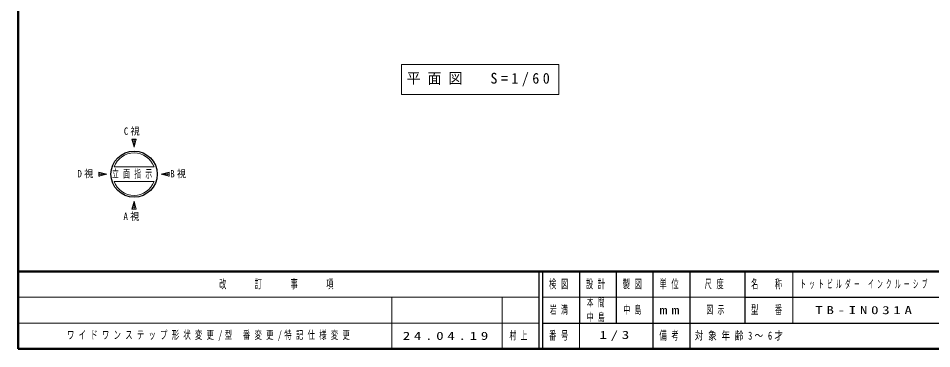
# Model space of a CAD drawing. Units: millimetres on the paper, scale 1:60. Extents: x -385 to 0, y -594 to 267.
# Drawn here: x -385 to -136.7, y 0 to 90 of the extents above; entities that cross this region are included whole.
import ezdxf

# ---------------------------------------------------------------- set-up
doc = ezdxf.new("R2010")
doc.units = ezdxf.units.MM
doc.layers.add('LY_1', color=7, linetype='Continuous', lineweight=25)
doc.styles.add('ＭＳ ゴシック', font='')
doc.styles.get('ＭＳ ゴシック').set_extended_font_data('MS Gothic')

msp = doc.modelspace()

# ---------------------------------------------------------------- linework, layer by layer
at = {"layer": 'LY_1', "lineweight": 50}
for p, q in [((-385, 267), (-385, 0)), ((-385, 21), (0, 21)), ((-385, 0), (0, 0))]:
    msp.add_line(p, q, dxfattribs=at)
at = {"layer": 'LY_1', "lineweight": 13}
for p, q in [((-280.87, 77.329), (-280.87, 69.196)), ((-238.07, 77.329), (-280.87, 77.329)), ((-238.07, 69.196), (-238.07, 77.329)), ((-280.87, 69.196), (-238.07, 69.196)), ((-352.956, 57.069), (-354.113, 57.069)), ((-353.534, 54.909), (-354.113, 57.069)), ((-354.095, 57), (-352.974, 57)), ((-354, 56.647), (-354, 57.069)), ((-353.961, 56.5), (-353.108, 56.5)), ((-353.827, 56), (-353.242, 56)), ((-353.693, 55.5), (-353.376, 55.5)), ((-353.559, 55), (-353.51, 55)), ((-352.956, 57.069), (-353.534, 54.909)), ((-353.5, 55.036), (-353.5, 57.069)), ((-353, 56.903), (-353, 57.069)), ((-363.08, 46.944), (-363.08, 48.102)), ((-360.92, 47.523), (-363.08, 48.102)), ((-363.08, 48), (-362.7, 48)), ((-363.08, 46.944), (-360.92, 47.523)), ((-363.08, 47.5), (-361.006, 47.5)), ((-363, 46.966), (-363, 48.08)), ((-362.5, 47.1), (-362.5, 47.946)), ((-362, 47.234), (-362, 47.812)), ((-361.5, 47.368), (-361.5, 47.678)), ((-361, 47.501), (-361, 47.544)), ((-358.963, 49.523), (-348.105, 49.523)), ((-346.149, 47.523), (-343.989, 48.102)), ((-343.989, 46.944), (-346.149, 47.523)), ((-346.063, 47.5), (-343.989, 47.5)), ((-346, 47.483), (-346, 47.563)), ((-345.5, 47.349), (-345.5, 47.697)), ((-345, 47.215), (-345, 47.831)), ((-344.5, 47.081), (-344.5, 47.965)), ((-344.368, 48), (-343.989, 48)), ((-344, 46.947), (-344, 48.099)), ((-343.989, 46.944), (-343.989, 48.102)), ((-363.08, 47), (-362.872, 47)), ((-358.963, 45.523), (-348.105, 45.523)), ((-344.197, 47), (-343.989, 47)), ((-354.113, 37.977), (-353.534, 40.137)), ((-353.571, 40), (-353.498, 40)), ((-353.534, 40.137), (-352.956, 37.977)), ((-353.5, 37.977), (-353.5, 40.009)), ((-354.113, 37.977), (-352.956, 37.977)), ((-354.107, 38), (-352.962, 38)), ((-354, 37.977), (-354, 38.399)), ((-353.973, 38.5), (-353.096, 38.5)), ((-353.839, 39), (-353.23, 39)), ((-353.705, 39.5), (-353.364, 39.5)), ((-353, 37.977), (-353, 38.143)), ((-174.5, 21), (-174.5, 7)), ((-385, 14), (-243.5, 14)), ((-283.5, 14), (-283.5, 0)), ((-253.5, 14), (-253.5, 0)), ((-242.5, 14), (-187.5, 14)), ((-385, 7), (-243.5, 7)), ((-232.5, 7), (-232.5, 0))]:
    msp.add_line(p, q, dxfattribs=at)
at = {"layer": 'LY_1'}
for p, q in [((-243.5, 21), (-243.5, 0)), ((-242.5, 21), (-242.5, 0)), ((-232.5, 21), (-232.5, 7)), ((-222.5, 21), (-222.5, 7)), ((-212.5, 21), (-212.5, 0)), ((-202.5, 21), (-202.5, 7)), ((-187.5, 21), (-187.5, 7)), ((-187.5, 14), (-70, 14)), ((-242.5, 7), (0, 7)), ((-202.5, 7), (-202.5, 0))]:
    msp.add_line(p, q, dxfattribs=at)
msp.add_circle((-353.534, 47.523), 6.286, dxfattribs=at)
at = {"layer": 'LY_1', "lineweight": 13}
for start, end in [(20.22325, 159.77675), (200.22325, 339.77675)]:
    msp.add_arc((-353.534, 47.523), 5.786, start, end, dxfattribs=at)

# ---------------------------------------------------------------- texts
at = {"layer": 'LY_1', "style": 'ＭＳ ゴシック'}
for s, insert, char_height, attachment_point in [('\\T1.5;\\W0.95;平面図\u3000S=1/60', (-279.47, 73.263), 2.933, 4), ('\\T1.5;\\W0.9;C視', (-353.534, 59.129), 1.979, 5), ('\\T1.5;\\W0.9;D視', (-366.14, 47.523), 1.979, 5), ('\\T1.64;\\W0.6;立面指示', (-359.534, 47.523), 2.199, 4), ('\\T1.5;\\W0.9;B視', (-340.929, 47.523), 1.979, 5), ('\\T1.5;\\W0.9;A視', (-353.634, 35.917), 1.979, 5), ('\\T1.64;\\W0.6;改\u3000\u3000訂\u3000\u3000事\u3000\u3000項', (-314.25, 17.5), 2.346, 5), ('\\T1.64;\\W0.6;検図', (-237.5, 17.5), 2.346, 5), ('\\T1.64;\\W0.6;設計', (-227.5, 17.5), 2.346, 5), ('\\T1.64;\\W0.6;製図', (-217.5, 17.5), 2.346, 5), ('\\T1.64;\\W0.6;単位', (-207.5, 17.5), 2.346, 5), ('\\T1.64;\\W0.6;尺度', (-195.25, 17.5), 2.346, 5), ('\\T1.64;\\W0.6;名\u3000称', (-181, 17.5), 2.346, 5), ('\\T1.58;\\W0.5;トットビルダー\\~インクルーシブ', (-154.75, 17.5), 2.199, 5), ('\\T1.64;\\W0.6;本間', (-230.5, 12.5), 2.199, 4), ('\\T1.64;\\W0.6;岩満', (-237.5, 10.5), 2.199, 5), ('\\T1.64;\\W0.6;中島', (-230.5, 8.5), 2.199, 4), ('\\T1.64;\\W0.6;中島', (-217.5, 10.5), 2.199, 5), ('\\T1.5;\\W1.35;mm', (-207.5, 10.5), 2.346, 5), ('\\T1.64;\\W0.6;図示', (-198, 10.5), 2.199, 4), ('\\T1.64;\\W0.6;型\u3000番', (-181, 10.5), 2.346, 5), ('\\T1.5;\\W1.35;TB-IN031A', (-154.75, 10.5), 2.199, 5), ('\\T1.58;\\W0.65;ワイドワンステップ形状変更/型\\~番変更/特記仕様変更', (-371.75, 3.5), 2.199, 4), ('\\T1.64;\\W0.6;村上', (-251.5, 3.5), 2.199, 4), ('\\T1.64;\\W0.6;番号', (-237.5, 3.5), 2.346, 5), ('\\T1.5;\\W1.35;1/3', (-222.5, 3.5), 2.199, 5), ('\\T1.64;\\W0.6;備考', (-207.5, 3.5), 2.346, 5), ('\\T1.57;\\W0.75;対象年齢3～6才', (-188.5, 3.449), 2.199, 5), ('\\T1.5;\\W1.35;24.04.19', (-280.5, 3.5), 2.199, 4)]:
    msp.add_mtext(s, dxfattribs=dict(at, insert=insert, char_height=char_height, attachment_point=attachment_point))

doc.saveas('drawing.dxf')
